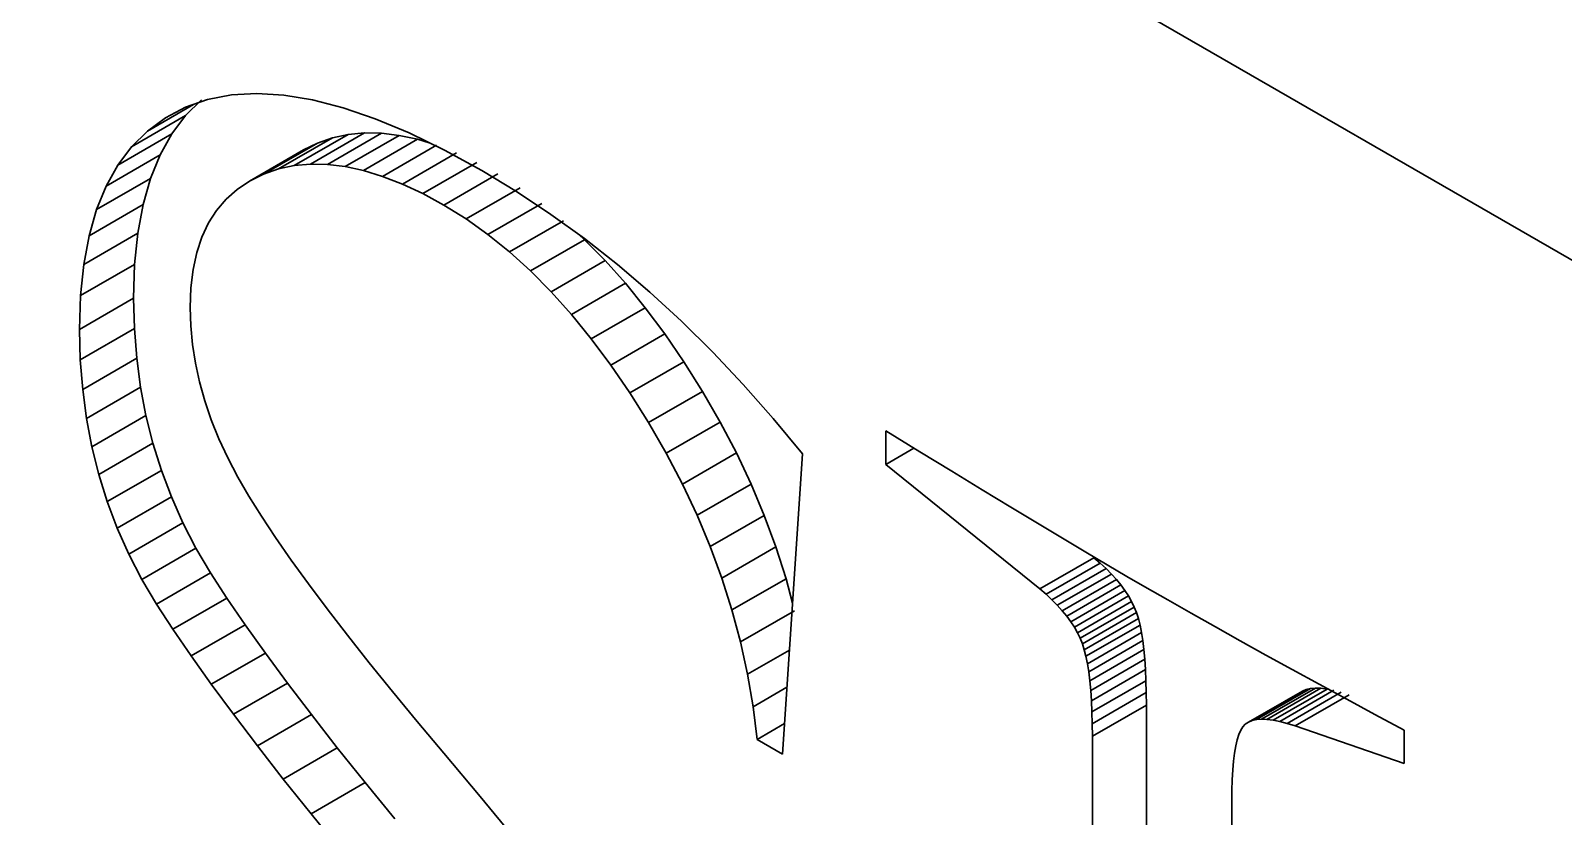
# Model space of a CAD drawing. Header units: millimetres. Extents: x -105 to 105, y -148 to 148.
# Drawn here: x 51.267 to 53.272, y -45.479 to -44.451 of the extents above; entities that cross this region are included whole.
import ezdxf

# ---------------------------------------------------------------- set-up
doc = ezdxf.new("R2010")
doc.units = ezdxf.units.MM
doc.layers.get('0').update_dxf_attribs({"lineweight": 18})

msp = doc.modelspace()

# ---------------------------------------------------------------- linework, layer by layer
at = {"color": 7, "lineweight": 30, "ltscale": 0.265362}
msp.add_line((54.4615, -45.4315), (45.2691, -40.1242), dxfattribs=at)
at = {"color": 7, "lineweight": 30, "ltscale": 0.000790478}
msp.add_line((51.4985, -44.541), (51.5296, -44.5349), dxfattribs=at)
at = {"color": 7, "lineweight": 30, "ltscale": 0.000832655}
msp.add_line((51.5296, -44.5349), (51.5628, -44.533), dxfattribs=at)
at = {"color": 7, "lineweight": 30, "ltscale": 0.000887785}
msp.add_line((51.5628, -44.533), (51.5983, -44.5351), dxfattribs=at)
at = {"color": 7, "lineweight": 30, "ltscale": 0.000954245}
msp.add_line((51.5983, -44.5351), (51.6359, -44.5414), dxfattribs=at)
at = {"color": 7, "lineweight": 30, "ltscale": 0.001735}
msp.add_line((51.4198, -44.5822), (51.4799, -44.5475), dxfattribs=at)
at = {"color": 7, "lineweight": 30, "ltscale": 0.000744145}
msp.add_line((51.4433, -44.565), (51.4697, -44.5511), dxfattribs=at)
at = {"color": 7, "lineweight": 30, "ltscale": 0.000764178}
msp.add_line((51.4697, -44.5511), (51.4985, -44.541), dxfattribs=at)
at = {"color": 7, "lineweight": 30, "ltscale": 0.00073235}
for p, q in [((51.4697, -44.562), (51.4905, -44.5414)), ((51.399, -44.6029), (51.4198, -44.5822))]:
    msp.add_line(p, q, dxfattribs=at)
at = {"color": 7, "lineweight": 30, "ltscale": 0.001029}
for p, q in [((51.6359, -44.5414), (51.6758, -44.5517)), ((52.0711, -44.8134), (52.0451, -44.7814)), ((52.0004, -44.8542), (51.9744, -44.8223))]:
    msp.add_line(p, q, dxfattribs=at)
at = {"color": 7, "lineweight": 30, "ltscale": 0.001111}
msp.add_line((51.6758, -44.5517), (51.7178, -44.5661), dxfattribs=at)
at = {"color": 7, "lineweight": 30, "ltscale": 0.002041}
for p, q in [((51.399, -44.6029), (51.4697, -44.562)), ((51.3809, -44.6269), (51.4516, -44.586)), ((51.5913, -44.6318), (51.662, -44.591)), ((51.6118, -44.6274), (51.6825, -44.5866)), ((51.6554, -44.6258), (51.7261, -44.585)), ((51.6786, -44.6286), (51.7493, -44.5878)), ((51.7026, -44.6339), (51.7733, -44.593)), ((51.3657, -44.6543), (51.4364, -44.6134)), ((51.5534, -44.6477), (51.6241, -44.6069)), ((51.5716, -44.6387), (51.6423, -44.5979)), ((51.7275, -44.6415), (51.7982, -44.6007)), ((51.7533, -44.6516), (51.824, -44.6108)), ((51.7799, -44.6641), (51.8506, -44.6233)), ((51.3532, -44.685), (51.4239, -44.6442)), ((51.8075, -44.6791), (51.8782, -44.6382)), ((51.8366, -44.6972), (51.9073, -44.6564)), ((51.3435, -44.7192), (51.4142, -44.6784)), ((51.8652, -44.7176), (51.9359, -44.6768)), ((51.8933, -44.7403), (51.964, -44.6995)), ((51.3366, -44.7567), (51.4073, -44.7159)), ((51.9209, -44.7653), (51.9916, -44.7245)), ((51.9479, -44.7927), (52.0186, -44.7518)), ((51.3324, -44.7976), (51.4031, -44.7568)), ((51.9744, -44.8223), (52.0451, -44.7814)), ((51.331, -44.8419), (51.4017, -44.8011)), ((52.0004, -44.8542), (52.0711, -44.8134)), ((51.332, -44.8815), (51.4027, -44.8407)), ((52.0259, -44.8884), (52.0966, -44.8476)), ((51.3351, -44.9202), (51.4058, -44.8794)), ((52.0509, -44.9249), (52.1216, -44.8841)), ((51.3401, -44.9582), (51.4108, -44.9174)), ((52.0753, -44.9637), (52.146, -44.9229)), ((51.3471, -44.9953), (51.4179, -44.9545)), ((52.0985, -45.0038), (52.1692, -44.963)), ((51.3562, -45.0316), (51.4269, -44.9908)), ((52.1197, -45.0442), (52.1904, -45.0034)), ((51.3673, -45.0672), (51.438, -45.0263)), ((52.1389, -45.085), (52.2096, -45.0441)), ((51.3804, -45.1019), (51.4511, -45.061)), ((51.3955, -45.1358), (51.4662, -45.0949)), ((52.1561, -45.126), (52.2268, -45.0852)), ((51.4126, -45.1689), (51.4833, -45.128)), ((52.1713, -45.1673), (52.242, -45.1265)), ((52.5873, -45.1813), (52.658, -45.1405)), ((52.5956, -45.1884), (52.6663, -45.1476)), ((52.6032, -45.1956), (52.6739, -45.1547)), ((51.4318, -45.2012), (51.5025, -45.1603)), ((52.1845, -45.2089), (52.2553, -45.1681)), ((52.6102, -45.2027), (52.681, -45.1619)), ((52.6167, -45.2099), (52.6874, -45.1691)), ((52.6226, -45.2171), (52.6933, -45.1762)), ((51.4532, -45.2341), (51.5239, -45.1933)), ((52.6278, -45.2243), (52.6986, -45.1834)), ((52.6325, -45.2315), (52.7032, -45.1906)), ((52.1958, -45.2508), (52.2665, -45.21)), ((52.6366, -45.2387), (52.7073, -45.1979)), ((52.6401, -45.2459), (52.7108, -45.2051)), ((52.643, -45.2532), (52.7137, -45.2123)), ((51.477, -45.2691), (51.5477, -45.2283)), ((52.6455, -45.2609), (52.7162, -45.2201)), ((52.6477, -45.2696), (52.7184, -45.2288)), ((52.6497, -45.2793), (52.7204, -45.2385)), ((52.6514, -45.29), (52.7221, -45.2491)), ((51.5034, -45.3062), (51.5741, -45.2654)), ((52.6528, -45.3016), (52.7235, -45.2608)), ((52.654, -45.3142), (52.7247, -45.2734)), ((52.6549, -45.3277), (52.7256, -45.2869)), ((51.5323, -45.3455), (51.603, -45.3046)), ((52.6555, -45.3423), (52.7262, -45.3015)), ((52.6559, -45.3578), (52.7266, -45.317)), ((52.8601, -45.3558), (52.9308, -45.315)), ((52.8649, -45.3538), (52.9357, -45.313)), ((52.8706, -45.3525), (52.9413, -45.3117)), ((52.8771, -45.352), (52.9478, -45.3112)), ((52.8844, -45.3523), (52.9551, -45.3114)), ((52.8924, -45.3533), (52.9632, -45.3124)), ((52.911, -45.3574), (52.9817, -45.3166)), ((52.6561, -45.3743), (52.7268, -45.3334)), ((52.9215, -45.3606), (52.9922, -45.3198)), ((51.5636, -45.3868), (51.6343, -45.3459)), ((51.5974, -45.4302), (51.6682, -45.3893)), ((51.6338, -45.4757), (51.7045, -45.4348))]:
    msp.add_line(p, q, dxfattribs=at)
at = {"color": 7, "lineweight": 30, "ltscale": 0.000730186}
msp.add_line((51.4198, -44.5822), (51.4433, -44.565), dxfattribs=at)
at = {"color": 7, "lineweight": 30, "ltscale": 0.00075058}
msp.add_line((51.4516, -44.586), (51.4697, -44.562), dxfattribs=at)
at = {"color": 7, "lineweight": 30, "ltscale": 0.001199}
msp.add_line((51.7178, -44.5661), (51.7621, -44.5846), dxfattribs=at)
at = {"color": 7, "lineweight": 30, "ltscale": 0.000783975}
msp.add_line((51.4364, -44.6134), (51.4516, -44.586), dxfattribs=at)
at = {"color": 7, "lineweight": 30, "ltscale": 0.002042}
for p, q in [((51.6332, -44.6254), (51.7039, -44.5845)), ((52.9013, -45.355), (52.9721, -45.3141))]:
    msp.add_line(p, q, dxfattribs=at)
at = {"color": 7, "lineweight": 30, "ltscale": 0.000520097}
for p, q in [((51.662, -44.591), (51.6423, -44.5979)), ((51.5913, -44.6318), (51.5716, -44.6387))]:
    msp.add_line(p, q, dxfattribs=at)
at = {"color": 7, "lineweight": 30, "ltscale": 0.000524948}
msp.add_line((51.6825, -44.5866), (51.662, -44.591), dxfattribs=at)
at = {"color": 7, "lineweight": 30, "ltscale": 0.000537222}
msp.add_line((51.7039, -44.5845), (51.6825, -44.5866), dxfattribs=at)
at = {"color": 7, "lineweight": 30, "ltscale": 0.00055666}
msp.add_line((51.7261, -44.585), (51.7039, -44.5845), dxfattribs=at)
at = {"color": 7, "lineweight": 30, "ltscale": 0.000582977}
msp.add_line((51.7493, -44.5878), (51.7261, -44.585), dxfattribs=at)
at = {"color": 7, "lineweight": 30, "ltscale": 0.000614606}
for p, q in [((51.7733, -44.593), (51.7493, -44.5878)), ((51.7026, -44.6339), (51.6786, -44.6286))]:
    msp.add_line(p, q, dxfattribs=at)
at = {"color": 7, "lineweight": 30, "ltscale": 0.001292}
msp.add_line((51.7621, -44.5846), (51.8086, -44.6072), dxfattribs=at)
at = {"color": 7, "lineweight": 30, "ltscale": 0.000434744}
msp.add_line((51.7899, -44.5982), (51.7733, -44.593), dxfattribs=at)
at = {"color": 7, "lineweight": 30, "ltscale": 0.000750885}
msp.add_line((51.3809, -44.6269), (51.399, -44.6029), dxfattribs=at)
at = {"color": 7, "lineweight": 30, "ltscale": 0.000829938}
msp.add_line((51.4239, -44.6442), (51.4364, -44.6134), dxfattribs=at)
at = {"color": 7, "lineweight": 30, "ltscale": 0.00050839}
msp.add_line((51.6423, -44.5979), (51.6241, -44.6069), dxfattribs=at)
at = {"color": 7, "lineweight": 30, "ltscale": 0.001388}
msp.add_line((51.8086, -44.6072), (51.8572, -44.6339), dxfattribs=at)
at = {"color": 7, "lineweight": 30, "ltscale": 0.000783827}
msp.add_line((51.3657, -44.6543), (51.3809, -44.6269), dxfattribs=at)
at = {"color": 7, "lineweight": 30, "ltscale": 0.000524575}
msp.add_line((51.6118, -44.6274), (51.5913, -44.6318), dxfattribs=at)
at = {"color": 7, "lineweight": 30, "ltscale": 0.000537186}
msp.add_line((51.6332, -44.6254), (51.6118, -44.6274), dxfattribs=at)
at = {"color": 7, "lineweight": 30, "ltscale": 0.000557034}
msp.add_line((51.6554, -44.6258), (51.6332, -44.6254), dxfattribs=at)
at = {"color": 7, "lineweight": 30, "ltscale": 0.000583023}
msp.add_line((51.6786, -44.6286), (51.6554, -44.6258), dxfattribs=at)
at = {"color": 7, "lineweight": 30, "ltscale": 0.000651345}
msp.add_line((51.7275, -44.6415), (51.7026, -44.6339), dxfattribs=at)
at = {"color": 7, "lineweight": 30, "ltscale": 0.001332}
msp.add_line((51.8572, -44.6339), (51.9028, -44.6615), dxfattribs=at)
at = {"color": 7, "lineweight": 30, "ltscale": 0.000830148}
msp.add_line((51.3532, -44.685), (51.3657, -44.6543), dxfattribs=at)
at = {"color": 7, "lineweight": 30, "ltscale": 0.000887638}
for p, q in [((51.4142, -44.6784), (51.4239, -44.6442)), ((51.3435, -44.7192), (51.3532, -44.685))]:
    msp.add_line(p, q, dxfattribs=at)
at = {"color": 7, "lineweight": 30, "ltscale": 0.000490492}
msp.add_line((51.5534, -44.6477), (51.5371, -44.6586), dxfattribs=at)
at = {"color": 7, "lineweight": 30, "ltscale": 0.000508559}
msp.add_line((51.5716, -44.6387), (51.5534, -44.6477), dxfattribs=at)
at = {"color": 7, "lineweight": 30, "ltscale": 0.000692025}
msp.add_line((51.7533, -44.6516), (51.7275, -44.6415), dxfattribs=at)
at = {"color": 7, "lineweight": 30, "ltscale": 0.000736188}
msp.add_line((51.7799, -44.6641), (51.7533, -44.6516), dxfattribs=at)
at = {"color": 7, "lineweight": 30, "ltscale": 0.000481125}
msp.add_line((51.5226, -44.6714), (51.5102, -44.686), dxfattribs=at)
at = {"color": 7, "lineweight": 30, "ltscale": 0.00048102}
msp.add_line((51.5371, -44.6586), (51.5226, -44.6714), dxfattribs=at)
at = {"color": 7, "lineweight": 30, "ltscale": 0.000783311}
msp.add_line((51.8075, -44.6791), (51.7799, -44.6641), dxfattribs=at)
at = {"color": 7, "lineweight": 30, "ltscale": 0.001344}
msp.add_line((51.9028, -44.6615), (51.9476, -44.6912), dxfattribs=at)
at = {"color": 7, "lineweight": 30, "ltscale": 0.000954263}
for p, q in [((51.4073, -44.7159), (51.4142, -44.6784)), ((51.3366, -44.7567), (51.3435, -44.7192))]:
    msp.add_line(p, q, dxfattribs=at)
at = {"color": 7, "lineweight": 30, "ltscale": 0.000489946}
msp.add_line((51.5102, -44.686), (51.4996, -44.7025), dxfattribs=at)
at = {"color": 7, "lineweight": 30, "ltscale": 0.000857522}
msp.add_line((51.8366, -44.6972), (51.8075, -44.6791), dxfattribs=at)
at = {"color": 7, "lineweight": 30, "ltscale": 0.001357}
msp.add_line((51.9476, -44.6912), (51.9916, -44.723), dxfattribs=at)
at = {"color": 7, "lineweight": 30, "ltscale": 0.000507854}
msp.add_line((51.4996, -44.7025), (51.491, -44.7209), dxfattribs=at)
at = {"color": 7, "lineweight": 30, "ltscale": 0.000878695}
msp.add_line((51.8652, -44.7176), (51.8366, -44.6972), dxfattribs=at)
at = {"color": 7, "lineweight": 30, "ltscale": 0.001028}
for p, q in [((51.4031, -44.7568), (51.4073, -44.7159)), ((51.3324, -44.7976), (51.3366, -44.7567)), ((52.9526, -45.3061), (52.9888, -45.3257))]:
    msp.add_line(p, q, dxfattribs=at)
at = {"color": 7, "lineweight": 30, "ltscale": 0.000533312}
msp.add_line((51.491, -44.7209), (51.4843, -44.7411), dxfattribs=at)
at = {"color": 7, "lineweight": 30, "ltscale": 0.000903238}
msp.add_line((51.8933, -44.7403), (51.8652, -44.7176), dxfattribs=at)
at = {"color": 7, "lineweight": 30, "ltscale": 0.000270333}
msp.add_line((51.9916, -44.7245), (51.9836, -44.7172), dxfattribs=at)
at = {"color": 7, "lineweight": 30, "ltscale": 0.001373}
msp.add_line((51.9916, -44.723), (52.0347, -44.757), dxfattribs=at)
at = {"color": 7, "lineweight": 30, "ltscale": 0.000961094}
for p, q in [((52.0186, -44.7518), (51.9916, -44.7245)), ((51.9479, -44.7927), (51.9209, -44.7653))]:
    msp.add_line(p, q, dxfattribs=at)
at = {"color": 7, "lineweight": 30, "ltscale": 0.000566406}
msp.add_line((51.4843, -44.7411), (51.4795, -44.7633), dxfattribs=at)
at = {"color": 7, "lineweight": 30, "ltscale": 0.000930601}
msp.add_line((51.9209, -44.7653), (51.8933, -44.7403), dxfattribs=at)
at = {"color": 7, "lineweight": 30, "ltscale": 0.000993882}
for p, q in [((52.0451, -44.7814), (52.0186, -44.7518)), ((51.9744, -44.8223), (51.9479, -44.7927))]:
    msp.add_line(p, q, dxfattribs=at)
at = {"color": 7, "lineweight": 30, "ltscale": 0.001108}
for p, q in [((51.4017, -44.8011), (51.4031, -44.7568)), ((51.331, -44.8419), (51.3324, -44.7976))]:
    msp.add_line(p, q, dxfattribs=at)
at = {"color": 7, "lineweight": 30, "ltscale": 0.000604746}
msp.add_line((51.4795, -44.7633), (51.4766, -44.7873), dxfattribs=at)
at = {"color": 7, "lineweight": 30, "ltscale": 0.00139}
msp.add_line((52.0347, -44.757), (52.0771, -44.793), dxfattribs=at)
at = {"color": 7, "lineweight": 30, "ltscale": 0.000647419}
msp.add_line((51.4766, -44.7873), (51.4756, -44.8132), dxfattribs=at)
at = {"color": 7, "lineweight": 30, "ltscale": 0.00141}
msp.add_line((52.0771, -44.793), (52.1186, -44.8311), dxfattribs=at)
at = {"color": 7, "lineweight": 30, "ltscale": 0.000989471}
msp.add_line((51.4027, -44.8407), (51.4017, -44.8011), dxfattribs=at)
at = {"color": 7, "lineweight": 30, "ltscale": 0.00060418}
msp.add_line((51.4756, -44.8132), (51.4764, -44.8373), dxfattribs=at)
at = {"color": 7, "lineweight": 30, "ltscale": 0.001066}
msp.add_line((52.0966, -44.8476), (52.0711, -44.8134), dxfattribs=at)
at = {"color": 7, "lineweight": 30, "ltscale": 0.001432}
msp.add_line((52.1186, -44.8311), (52.1594, -44.8714), dxfattribs=at)
at = {"color": 7, "lineweight": 30, "ltscale": 0.00098909}
msp.add_line((51.332, -44.8815), (51.331, -44.8419), dxfattribs=at)
at = {"color": 7, "lineweight": 30, "ltscale": 0.000971492}
msp.add_line((51.4058, -44.8794), (51.4027, -44.8407), dxfattribs=at)
at = {"color": 7, "lineweight": 30, "ltscale": 0.000609302}
msp.add_line((51.4764, -44.8373), (51.4787, -44.8616), dxfattribs=at)
at = {"color": 7, "lineweight": 30, "ltscale": 0.001067}
msp.add_line((52.0259, -44.8884), (52.0004, -44.8542), dxfattribs=at)
at = {"color": 7, "lineweight": 30, "ltscale": 0.001106}
msp.add_line((52.1216, -44.8841), (52.0966, -44.8476), dxfattribs=at)
at = {"color": 7, "lineweight": 30, "ltscale": 0.000617499}
msp.add_line((51.4787, -44.8616), (51.4825, -44.886), dxfattribs=at)
at = {"color": 7, "lineweight": 30, "ltscale": 0.001456}
for p, q in [((52.1594, -44.8714), (52.1993, -44.9137)), ((51.7045, -45.4348), (51.6682, -45.3893))]:
    msp.add_line(p, q, dxfattribs=at)
at = {"color": 7, "lineweight": 30, "ltscale": 0.000971873}
msp.add_line((51.3351, -44.9202), (51.332, -44.8815), dxfattribs=at)
at = {"color": 7, "lineweight": 30, "ltscale": 0.000957031}
msp.add_line((51.4108, -44.9174), (51.4058, -44.8794), dxfattribs=at)
at = {"color": 7, "lineweight": 30, "ltscale": 0.000627637}
msp.add_line((51.4825, -44.886), (51.4879, -44.9105), dxfattribs=at)
at = {"color": 7, "lineweight": 30, "ltscale": 0.001105}
msp.add_line((52.0509, -44.9249), (52.0259, -44.8884), dxfattribs=at)
at = {"color": 7, "lineweight": 30, "ltscale": 0.001146}
msp.add_line((52.146, -44.9229), (52.1216, -44.8841), dxfattribs=at)
at = {"color": 7, "lineweight": 30, "ltscale": 0.000640057}
msp.add_line((51.4879, -44.9105), (51.4949, -44.9352), dxfattribs=at)
at = {"color": 7, "lineweight": 30, "ltscale": 0.001481}
msp.add_line((52.1993, -44.9137), (52.2385, -44.9582), dxfattribs=at)
at = {"color": 7, "lineweight": 30, "ltscale": 0.000956652}
msp.add_line((51.3401, -44.9582), (51.3351, -44.9202), dxfattribs=at)
at = {"color": 7, "lineweight": 30, "ltscale": 0.000944701}
msp.add_line((51.4179, -44.9545), (51.4108, -44.9174), dxfattribs=at)
at = {"color": 7, "lineweight": 30, "ltscale": 0.000653963}
msp.add_line((51.4949, -44.9352), (51.5033, -44.9599), dxfattribs=at)
at = {"color": 7, "lineweight": 30, "ltscale": 0.001147}
msp.add_line((52.0753, -44.9637), (52.0509, -44.9249), dxfattribs=at)
at = {"color": 7, "lineweight": 30, "ltscale": 0.001158}
for p, q in [((52.1692, -44.963), (52.146, -44.9229)), ((52.0985, -45.0038), (52.0753, -44.9637))]:
    msp.add_line(p, q, dxfattribs=at)
at = {"color": 7, "lineweight": 30, "ltscale": 0.000936117}
msp.add_line((51.4269, -44.9908), (51.4179, -44.9545), dxfattribs=at)
at = {"color": 7, "lineweight": 30, "ltscale": 0.000945075}
msp.add_line((51.3471, -44.9953), (51.3401, -44.9582), dxfattribs=at)
at = {"color": 7, "lineweight": 30, "ltscale": 0.00067097}
msp.add_line((51.5033, -44.9599), (51.5134, -44.9848), dxfattribs=at)
at = {"color": 7, "lineweight": 30, "ltscale": 0.00114}
for p, q in [((52.1904, -45.0034), (52.1692, -44.963)), ((52.1197, -45.0442), (52.0985, -45.0038))]:
    msp.add_line(p, q, dxfattribs=at)
at = {"color": 7, "lineweight": 30, "ltscale": 0.001508}
msp.add_line((52.2385, -44.9582), (52.2768, -45.0048), dxfattribs=at)
at = {"color": 7, "lineweight": 30, "ltscale": 0.001095}
for p, q in [((52.3858, -45.0185), (52.3858, -44.9747)), ((53.0638, -45.3661), (53.0638, -45.4099))]:
    msp.add_line(p, q, dxfattribs=at)
at = {"color": 7, "lineweight": 30, "ltscale": 0.001301}
msp.add_line((52.3858, -44.9747), (52.4302, -45.0018), dxfattribs=at)
at = {"color": 7, "lineweight": 30, "ltscale": 0.000935747}
msp.add_line((51.3562, -45.0316), (51.3471, -44.9953), dxfattribs=at)
at = {"color": 7, "lineweight": 30, "ltscale": 0.000930243}
msp.add_line((51.438, -45.0263), (51.4269, -44.9908), dxfattribs=at)
at = {"color": 7, "lineweight": 30, "ltscale": 0.000688509}
msp.add_line((51.5134, -44.9848), (51.5249, -45.0098), dxfattribs=at)
at = {"color": 7, "lineweight": 30, "ltscale": 0.000708761}
msp.add_line((51.5249, -45.0098), (51.538, -45.035), dxfattribs=at)
at = {"color": 7, "lineweight": 30, "ltscale": 0.001126}
msp.add_line((52.2096, -45.0441), (52.1904, -45.0034), dxfattribs=at)
at = {"color": 7, "lineweight": 30, "ltscale": 0.009841}
msp.add_line((52.2768, -45.0048), (52.2507, -45.3975), dxfattribs=at)
at = {"color": 7, "lineweight": 30, "ltscale": 0.001062}
msp.add_line((52.3858, -45.0185), (52.4226, -44.9972), dxfattribs=at)
at = {"color": 7, "lineweight": 30, "ltscale": 0.001231}
msp.add_line((52.4302, -45.0018), (52.4722, -45.0275), dxfattribs=at)
at = {"color": 7, "lineweight": 30, "ltscale": 0.000930608}
msp.add_line((51.3673, -45.0672), (51.3562, -45.0316), dxfattribs=at)
at = {"color": 7, "lineweight": 30, "ltscale": 0.000927647}
for p, q in [((51.4511, -45.061), (51.438, -45.0263)), ((51.3804, -45.1019), (51.3673, -45.0672))]:
    msp.add_line(p, q, dxfattribs=at)
at = {"color": 7, "lineweight": 30, "ltscale": 0.000729666}
msp.add_line((51.538, -45.035), (51.5526, -45.0602), dxfattribs=at)
at = {"color": 7, "lineweight": 30, "ltscale": 0.006477}
msp.add_line((52.5873, -45.1813), (52.3858, -45.0185), dxfattribs=at)
at = {"color": 7, "lineweight": 30, "ltscale": 0.001162}
msp.add_line((52.4722, -45.0275), (52.5119, -45.0516), dxfattribs=at)
at = {"color": 7, "lineweight": 30, "ltscale": 0.001125}
msp.add_line((52.1389, -45.085), (52.1197, -45.0442), dxfattribs=at)
at = {"color": 7, "lineweight": 30, "ltscale": 0.001112}
for p, q in [((52.2268, -45.0852), (52.2096, -45.0441)), ((52.1561, -45.126), (52.1389, -45.085))]:
    msp.add_line(p, q, dxfattribs=at)
at = {"color": 7, "lineweight": 30, "ltscale": 0.001093}
msp.add_line((52.5119, -45.0516), (52.5493, -45.0743), dxfattribs=at)
at = {"color": 7, "lineweight": 30, "ltscale": 0.000927951}
msp.add_line((51.4662, -45.0949), (51.4511, -45.061), dxfattribs=at)
at = {"color": 7, "lineweight": 30, "ltscale": 0.000771677}
msp.add_line((51.5526, -45.0602), (51.5691, -45.0863), dxfattribs=at)
at = {"color": 7, "lineweight": 30, "ltscale": 0.001023}
msp.add_line((52.5493, -45.0743), (52.5843, -45.0954), dxfattribs=at)
at = {"color": 7, "lineweight": 30, "ltscale": 0.000931555}
for p, q in [((51.4833, -45.128), (51.4662, -45.0949)), ((51.4126, -45.1689), (51.3955, -45.1358))]:
    msp.add_line(p, q, dxfattribs=at)
at = {"color": 7, "lineweight": 30, "ltscale": 0.000833924}
msp.add_line((51.5691, -45.0863), (51.5875, -45.1141), dxfattribs=at)
at = {"color": 7, "lineweight": 30, "ltscale": 0.0011}
msp.add_line((52.242, -45.1265), (52.2268, -45.0852), dxfattribs=at)
at = {"color": 7, "lineweight": 30, "ltscale": 0.000954565}
msp.add_line((52.5843, -45.0954), (52.6171, -45.1151), dxfattribs=at)
at = {"color": 7, "lineweight": 30, "ltscale": 0.000927602}
msp.add_line((51.3955, -45.1358), (51.3804, -45.1019), dxfattribs=at)
at = {"color": 7, "lineweight": 30, "ltscale": 0.000896387}
msp.add_line((51.5875, -45.1141), (51.6079, -45.1436), dxfattribs=at)
at = {"color": 7, "lineweight": 30, "ltscale": 0.000885287}
msp.add_line((52.6171, -45.1151), (52.6475, -45.1332), dxfattribs=at)
at = {"color": 7, "lineweight": 30, "ltscale": 0.000938484}
for p, q in [((51.5025, -45.1603), (51.4833, -45.128)), ((51.4318, -45.2012), (51.4126, -45.1689))]:
    msp.add_line(p, q, dxfattribs=at)
at = {"color": 7, "lineweight": 30, "ltscale": 0.001101}
msp.add_line((52.1713, -45.1673), (52.1561, -45.126), dxfattribs=at)
at = {"color": 7, "lineweight": 30, "ltscale": 0.001092}
for p, q in [((52.2553, -45.1681), (52.242, -45.1265)), ((52.1845, -45.2089), (52.1713, -45.1673))]:
    msp.add_line(p, q, dxfattribs=at)
at = {"color": 7, "lineweight": 30, "ltscale": 0.000815953}
msp.add_line((52.6475, -45.1332), (52.6756, -45.1498), dxfattribs=at)
at = {"color": 7, "lineweight": 30, "ltscale": 0.00095955}
msp.add_line((51.6079, -45.1436), (51.6304, -45.1747), dxfattribs=at)
at = {"color": 7, "lineweight": 30, "ltscale": 0.000272341}
for p, q in [((52.6663, -45.1476), (52.658, -45.1405)), ((52.5956, -45.1884), (52.5873, -45.1813))]:
    msp.add_line(p, q, dxfattribs=at)
at = {"color": 7, "lineweight": 30, "ltscale": 0.00026099}
msp.add_line((52.6739, -45.1547), (52.6663, -45.1476), dxfattribs=at)
at = {"color": 7, "lineweight": 30, "ltscale": 0.000251403}
msp.add_line((52.681, -45.1619), (52.6739, -45.1547), dxfattribs=at)
at = {"color": 7, "lineweight": 30, "ltscale": 0.00074669}
msp.add_line((52.6756, -45.1498), (52.7013, -45.165), dxfattribs=at)
at = {"color": 7, "lineweight": 30, "ltscale": 0.000982007}
for p, q in [((51.5239, -45.1933), (51.5025, -45.1603)), ((51.4532, -45.2341), (51.4318, -45.2012))]:
    msp.add_line(p, q, dxfattribs=at)
at = {"color": 7, "lineweight": 30, "ltscale": 0.001022}
msp.add_line((51.6304, -45.1747), (51.6549, -45.2075), dxfattribs=at)
at = {"color": 7, "lineweight": 30, "ltscale": 0.000828172}
msp.add_line((52.2638, -45.2001), (52.2553, -45.1681), dxfattribs=at)
at = {"color": 7, "lineweight": 30, "ltscale": 0.000240928}
msp.add_line((52.6874, -45.1691), (52.681, -45.1619), dxfattribs=at)
at = {"color": 7, "lineweight": 30, "ltscale": 0.00023206}
msp.add_line((52.6933, -45.1762), (52.6874, -45.1691), dxfattribs=at)
at = {"color": 7, "lineweight": 30, "ltscale": 0.000222716}
msp.add_line((52.6986, -45.1834), (52.6933, -45.1762), dxfattribs=at)
at = {"color": 7, "lineweight": 30, "ltscale": 0.000677766}
msp.add_line((52.7013, -45.165), (52.7248, -45.1786), dxfattribs=at)
at = {"color": 7, "lineweight": 30, "ltscale": 0.00106}
for p, q in [((51.5477, -45.2283), (51.5239, -45.1933)), ((51.477, -45.2691), (51.4532, -45.2341))]:
    msp.add_line(p, q, dxfattribs=at)
at = {"color": 7, "lineweight": 30, "ltscale": 0.000261251}
msp.add_line((52.6032, -45.1956), (52.5956, -45.1884), dxfattribs=at)
at = {"color": 7, "lineweight": 30, "ltscale": 0.000251131}
msp.add_line((52.6102, -45.2027), (52.6032, -45.1956), dxfattribs=at)
at = {"color": 7, "lineweight": 30, "ltscale": 0.000214789}
msp.add_line((52.7032, -45.1906), (52.6986, -45.1834), dxfattribs=at)
at = {"color": 7, "lineweight": 30, "ltscale": 0.000207385}
for p, q in [((52.7073, -45.1979), (52.7032, -45.1906)), ((52.6366, -45.2387), (52.6325, -45.2315))]:
    msp.add_line(p, q, dxfattribs=at)
at = {"color": 7, "lineweight": 30, "ltscale": 0.000860387}
msp.add_line((52.7248, -45.1786), (52.7546, -45.1957), dxfattribs=at)
at = {"color": 7, "lineweight": 30, "ltscale": 0.000884659}
msp.add_line((52.7546, -45.1957), (52.7854, -45.2132), dxfattribs=at)
at = {"color": 7, "lineweight": 30, "ltscale": 0.001086}
msp.add_line((51.6549, -45.2075), (51.6814, -45.2419), dxfattribs=at)
at = {"color": 7, "lineweight": 30, "ltscale": 0.001085}
msp.add_line((52.1958, -45.2508), (52.1845, -45.2089), dxfattribs=at)
at = {"color": 7, "lineweight": 30, "ltscale": 0.000241211}
msp.add_line((52.6167, -45.2099), (52.6102, -45.2027), dxfattribs=at)
at = {"color": 7, "lineweight": 30, "ltscale": 0.000231523}
msp.add_line((52.6226, -45.2171), (52.6167, -45.2099), dxfattribs=at)
at = {"color": 7, "lineweight": 30, "ltscale": 0.000200813}
for p, q in [((52.7108, -45.2051), (52.7073, -45.1979)), ((52.6401, -45.2459), (52.6366, -45.2387))]:
    msp.add_line(p, q, dxfattribs=at)
at = {"color": 7, "lineweight": 30, "ltscale": 0.000195156}
for p, q in [((52.7137, -45.2123), (52.7108, -45.2051)), ((52.643, -45.2532), (52.6401, -45.2459))]:
    msp.add_line(p, q, dxfattribs=at)
at = {"color": 7, "lineweight": 30, "ltscale": 0.000203155}
for p, q in [((52.7162, -45.2201), (52.7137, -45.2123)), ((52.6455, -45.2609), (52.643, -45.2532))]:
    msp.add_line(p, q, dxfattribs=at)
at = {"color": 7, "lineweight": 30, "ltscale": 0.000908377}
msp.add_line((52.7854, -45.2132), (52.817, -45.2311), dxfattribs=at)
at = {"color": 7, "lineweight": 30, "ltscale": 0.001138}
for p, q in [((51.5741, -45.2654), (51.5477, -45.2283)), ((51.5034, -45.3062), (51.477, -45.2691))]:
    msp.add_line(p, q, dxfattribs=at)
at = {"color": 7, "lineweight": 30, "ltscale": 0.000222942}
msp.add_line((52.6278, -45.2243), (52.6226, -45.2171), dxfattribs=at)
at = {"color": 7, "lineweight": 30, "ltscale": 0.000215109}
msp.add_line((52.6325, -45.2315), (52.6278, -45.2243), dxfattribs=at)
at = {"color": 7, "lineweight": 30, "ltscale": 0.000225102}
msp.add_line((52.7184, -45.2288), (52.7162, -45.2201), dxfattribs=at)
at = {"color": 7, "lineweight": 30, "ltscale": 0.000246732}
for p, q in [((52.7204, -45.2385), (52.7184, -45.2288)), ((52.6497, -45.2793), (52.6477, -45.2696))]:
    msp.add_line(p, q, dxfattribs=at)
at = {"color": 7, "lineweight": 30, "ltscale": 0.000932483}
msp.add_line((52.817, -45.2311), (52.8496, -45.2493), dxfattribs=at)
at = {"color": 7, "lineweight": 30, "ltscale": 0.001149}
msp.add_line((51.6814, -45.2419), (51.7099, -45.278), dxfattribs=at)
at = {"color": 7, "lineweight": 30, "ltscale": 0.001081}
msp.add_line((52.205, -45.293), (52.1958, -45.2508), dxfattribs=at)
at = {"color": 7, "lineweight": 30, "ltscale": 0.000269612}
msp.add_line((52.7221, -45.2491), (52.7204, -45.2385), dxfattribs=at)
at = {"color": 7, "lineweight": 30, "ltscale": 0.000292883}
for p, q in [((52.7235, -45.2608), (52.7221, -45.2491)), ((52.6528, -45.3016), (52.6514, -45.29))]:
    msp.add_line(p, q, dxfattribs=at)
at = {"color": 7, "lineweight": 30, "ltscale": 0.000956413}
msp.add_line((52.8496, -45.2493), (52.883, -45.2679), dxfattribs=at)
at = {"color": 7, "lineweight": 30, "ltscale": 0.001217}
for p, q in [((51.603, -45.3046), (51.5741, -45.2654)), ((51.5323, -45.3455), (51.5034, -45.3062))]:
    msp.add_line(p, q, dxfattribs=at)
at = {"color": 7, "lineweight": 30, "ltscale": 0.00158}
msp.add_line((52.205, -45.293), (52.2598, -45.2614), dxfattribs=at)
at = {"color": 7, "lineweight": 30, "ltscale": 0.000224733}
msp.add_line((52.6477, -45.2696), (52.6455, -45.2609), dxfattribs=at)
at = {"color": 7, "lineweight": 30, "ltscale": 0.00031646}
msp.add_line((52.7247, -45.2734), (52.7235, -45.2608), dxfattribs=at)
at = {"color": 7, "lineweight": 30, "ltscale": 0.000339898}
for p, q in [((52.7256, -45.2869), (52.7247, -45.2734)), ((52.6549, -45.3277), (52.654, -45.3142))]:
    msp.add_line(p, q, dxfattribs=at)
at = {"color": 7, "lineweight": 30, "ltscale": 0.000980355}
msp.add_line((52.883, -45.2679), (52.9174, -45.2868), dxfattribs=at)
at = {"color": 7, "lineweight": 30, "ltscale": 0.001213}
msp.add_line((51.7099, -45.278), (51.7404, -45.3157), dxfattribs=at)
at = {"color": 7, "lineweight": 30, "ltscale": 0.001078}
for p, q in [((52.2123, -45.3356), (52.205, -45.293)), ((52.2175, -45.3784), (52.2123, -45.3356))]:
    msp.add_line(p, q, dxfattribs=at)
at = {"color": 7, "lineweight": 30, "ltscale": 0.000269988}
msp.add_line((52.6514, -45.29), (52.6497, -45.2793), dxfattribs=at)
at = {"color": 7, "lineweight": 30, "ltscale": 0.000363894}
for p, q in [((52.7262, -45.3015), (52.7256, -45.2869)), ((52.6555, -45.3423), (52.6549, -45.3277))]:
    msp.add_line(p, q, dxfattribs=at)
at = {"color": 7, "lineweight": 30, "ltscale": 0.001004}
msp.add_line((52.9174, -45.2868), (52.9526, -45.3061), dxfattribs=at)
at = {"color": 7, "lineweight": 30, "ltscale": 0.001296}
msp.add_line((51.6343, -45.3459), (51.603, -45.3046), dxfattribs=at)
at = {"color": 7, "lineweight": 30, "ltscale": 0.001277}
msp.add_line((51.7404, -45.3157), (51.7729, -45.3551), dxfattribs=at)
at = {"color": 7, "lineweight": 30, "ltscale": 0.001278}
msp.add_line((52.2123, -45.3356), (52.2565, -45.31), dxfattribs=at)
at = {"color": 7, "lineweight": 30, "ltscale": 0.00031608}
msp.add_line((52.654, -45.3142), (52.6528, -45.3016), dxfattribs=at)
at = {"color": 7, "lineweight": 30, "ltscale": 0.0003877}
msp.add_line((52.7266, -45.317), (52.7262, -45.3015), dxfattribs=at)
at = {"color": 7, "lineweight": 30, "ltscale": 0.000412002}
for p, q in [((52.7268, -45.3334), (52.7266, -45.317)), ((52.6561, -45.3743), (52.6559, -45.3578))]:
    msp.add_line(p, q, dxfattribs=at)
at = {"color": 7, "lineweight": 30, "ltscale": 0.000131052}
msp.add_line((52.9357, -45.313), (52.9308, -45.315), dxfattribs=at)
at = {"color": 7, "lineweight": 30, "ltscale": 0.000144941}
msp.add_line((52.9413, -45.3117), (52.9357, -45.313), dxfattribs=at)
at = {"color": 7, "lineweight": 30, "ltscale": 0.000162232}
for p, q in [((52.9478, -45.3112), (52.9413, -45.3117)), ((52.8771, -45.352), (52.8706, -45.3525))]:
    msp.add_line(p, q, dxfattribs=at)
at = {"color": 7, "lineweight": 30, "ltscale": 0.000182051}
for p, q in [((52.9551, -45.3114), (52.9478, -45.3112)), ((52.8844, -45.3523), (52.8771, -45.352))]:
    msp.add_line(p, q, dxfattribs=at)
at = {"color": 7, "lineweight": 30, "ltscale": 0.000203648}
for p, q in [((52.9632, -45.3124), (52.9551, -45.3114)), ((52.8924, -45.3533), (52.8844, -45.3523))]:
    msp.add_line(p, q, dxfattribs=at)
at = {"color": 7, "lineweight": 30, "ltscale": 0.031066}
msp.add_line((52.7268, -46.5761), (52.7268, -45.3334), dxfattribs=at)
at = {"color": 7, "lineweight": 30, "ltscale": 0.001052}
msp.add_line((52.9888, -45.3257), (53.0258, -45.3457), dxfattribs=at)
at = {"color": 7, "lineweight": 30, "ltscale": 0.001297}
msp.add_line((51.5636, -45.3868), (51.5323, -45.3455), dxfattribs=at)
at = {"color": 7, "lineweight": 30, "ltscale": 0.001376}
for p, q in [((51.6682, -45.3893), (51.6343, -45.3459)), ((51.5974, -45.4302), (51.5636, -45.3868))]:
    msp.add_line(p, q, dxfattribs=at)
at = {"color": 7, "lineweight": 30, "ltscale": 0.001341}
msp.add_line((51.7729, -45.3551), (51.8075, -45.3962), dxfattribs=at)
at = {"color": 7, "lineweight": 30, "ltscale": 0.000388081}
msp.add_line((52.6559, -45.3578), (52.6555, -45.3423), dxfattribs=at)
at = {"color": 7, "lineweight": 30, "ltscale": 0.000122094}
msp.add_line((52.8601, -45.3558), (52.856, -45.3585), dxfattribs=at)
at = {"color": 7, "lineweight": 30, "ltscale": 0.000131197}
msp.add_line((52.8649, -45.3538), (52.8601, -45.3558), dxfattribs=at)
at = {"color": 7, "lineweight": 30, "ltscale": 0.000144859}
msp.add_line((52.8706, -45.3525), (52.8649, -45.3538), dxfattribs=at)
at = {"color": 7, "lineweight": 30, "ltscale": 0.000226089}
msp.add_line((52.9013, -45.355), (52.8924, -45.3533), dxfattribs=at)
at = {"color": 7, "lineweight": 30, "ltscale": 0.000250174}
msp.add_line((52.911, -45.3574), (52.9013, -45.355), dxfattribs=at)
at = {"color": 7, "lineweight": 30, "ltscale": 0.001077}
msp.add_line((53.0258, -45.3457), (53.0638, -45.3661), dxfattribs=at)
at = {"color": 7, "lineweight": 30, "ltscale": 0.001034}
msp.add_line((52.2175, -45.3784), (52.2534, -45.3577), dxfattribs=at)
at = {"color": 7, "lineweight": 30, "ltscale": 0.031065}
msp.add_line((52.6561, -46.6169), (52.6561, -45.3743), dxfattribs=at)
at = {"color": 7, "lineweight": 30, "ltscale": 0.000179049}
msp.add_line((52.8477, -45.372), (52.8455, -45.3789), dxfattribs=at)
at = {"color": 7, "lineweight": 30, "ltscale": 0.000153123}
msp.add_line((52.8501, -45.3664), (52.8477, -45.372), dxfattribs=at)
at = {"color": 7, "lineweight": 30, "ltscale": 0.00012993}
msp.add_line((52.8528, -45.362), (52.8501, -45.3664), dxfattribs=at)
at = {"color": 7, "lineweight": 30, "ltscale": 0.000118746}
msp.add_line((52.856, -45.3585), (52.8528, -45.362), dxfattribs=at)
at = {"color": 7, "lineweight": 30, "ltscale": 0.000274294}
msp.add_line((52.9215, -45.3606), (52.911, -45.3574), dxfattribs=at)
at = {"color": 7, "lineweight": 30, "ltscale": 0.003763}
msp.add_line((53.0638, -45.4099), (52.9215, -45.3606), dxfattribs=at)
at = {"color": 7, "lineweight": 30, "ltscale": 0.001858}
msp.add_line((51.8075, -45.3962), (51.8553, -45.4531), dxfattribs=at)
at = {"color": 7, "lineweight": 30, "ltscale": 0.000958101}
msp.add_line((52.2507, -45.3975), (52.2175, -45.3784), dxfattribs=at)
at = {"color": 7, "lineweight": 30, "ltscale": 0.000263264}
msp.add_line((52.8421, -45.3962), (52.8408, -45.4066), dxfattribs=at)
at = {"color": 7, "lineweight": 30, "ltscale": 0.000234486}
msp.add_line((52.8437, -45.3869), (52.8421, -45.3962), dxfattribs=at)
at = {"color": 7, "lineweight": 30, "ltscale": 0.000206637}
msp.add_line((52.8455, -45.3789), (52.8437, -45.3869), dxfattribs=at)
at = {"color": 7, "lineweight": 30, "ltscale": 0.000292496}
msp.add_line((52.8408, -45.4066), (52.8398, -45.4183), dxfattribs=at)
at = {"color": 7, "lineweight": 30, "ltscale": 0.001455}
msp.add_line((51.6338, -45.4757), (51.5974, -45.4302), dxfattribs=at)
at = {"color": 7, "lineweight": 30, "ltscale": 0.001535}
msp.add_line((51.7433, -45.4824), (51.7045, -45.4348), dxfattribs=at)
at = {"color": 7, "lineweight": 30, "ltscale": 0.000351877}
msp.add_line((52.8391, -45.4312), (52.8387, -45.4452), dxfattribs=at)
at = {"color": 7, "lineweight": 30, "ltscale": 0.000322459}
msp.add_line((52.8398, -45.4183), (52.8391, -45.4312), dxfattribs=at)
at = {"color": 7, "lineweight": 30, "ltscale": 0.001766}
msp.add_line((51.8553, -45.4531), (51.9001, -45.5077), dxfattribs=at)
at = {"color": 7, "lineweight": 30, "ltscale": 0.000381485}
msp.add_line((52.8387, -45.4452), (52.8386, -45.4605), dxfattribs=at)
at = {"color": 7, "lineweight": 30, "ltscale": 0.001536}
msp.add_line((51.6726, -45.5233), (51.6338, -45.4757), dxfattribs=at)
at = {"color": 7, "lineweight": 30, "ltscale": 0.031955}
msp.add_line((52.8386, -45.4605), (52.8386, -46.7387), dxfattribs=at)

doc.saveas('drawing.dxf')
